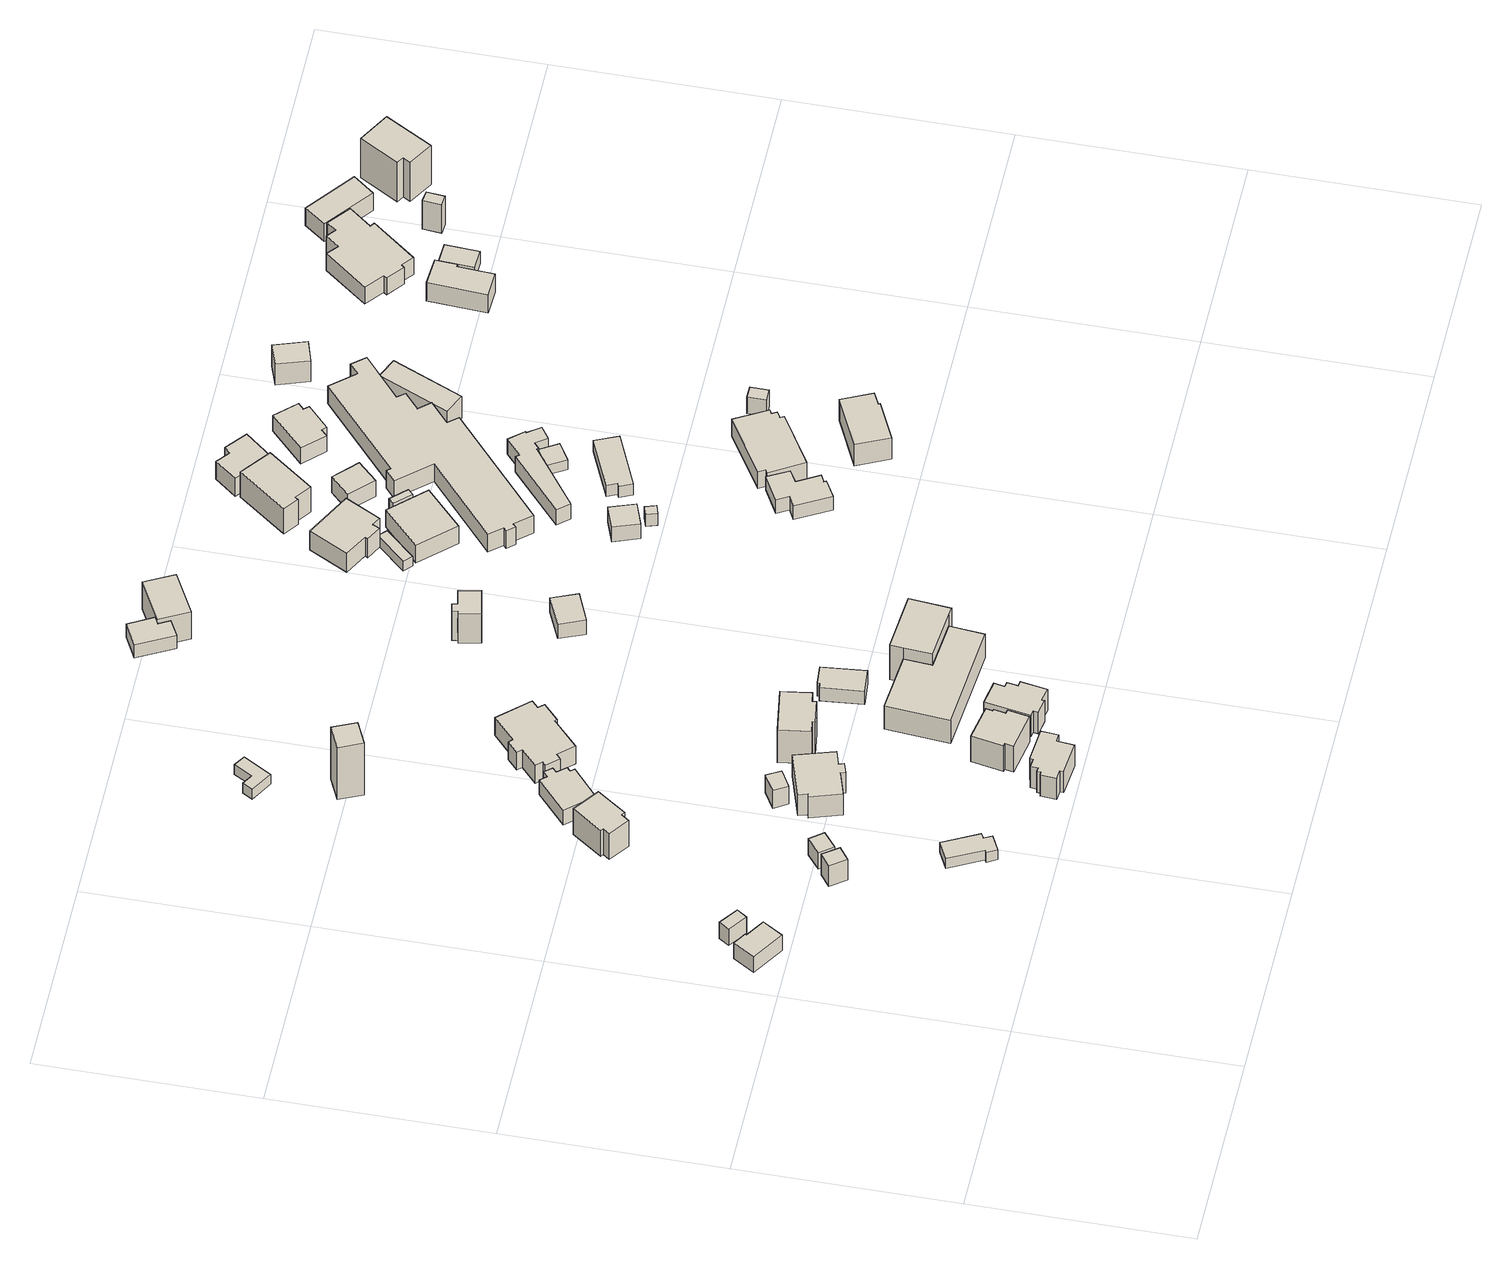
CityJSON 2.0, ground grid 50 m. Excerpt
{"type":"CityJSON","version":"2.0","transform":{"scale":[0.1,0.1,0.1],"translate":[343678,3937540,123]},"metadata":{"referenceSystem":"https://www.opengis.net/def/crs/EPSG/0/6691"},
"CityObjects":{
"building1":{"type":"Building","attributes":{"measuredHeight":11.7,"BuildingIDAttribute.prefecture":"14","BuildingIDAttribute.city":"14151","BuildingDetailAttribute.surveyYear":2015},"geometry":[{"type":"Solid","lod":"1","boundaries":[[[[0,1,2,3,4,5]],[[4,6,7,5]],[[3,8,6,4]],[[2,9,8,3]],[[1,10,9,2]],[[0,11,10,1]],[[5,7,11,0]],[[6,8,9,10,11,7]]]]}]},
"building2":{"type":"Building","attributes":{"measuredHeight":5.7,"BuildingIDAttribute.prefecture":"14","BuildingIDAttribute.city":"14151","BuildingDetailAttribute.surveyYear":2015},"geometry":[{"type":"Solid","lod":"1","boundaries":[[[[12,13,14,15]],[[14,16,17,15]],[[13,18,16,14]],[[12,19,18,13]],[[15,17,19,12]],[[16,18,19,17]]]]}]},
"building3":{"type":"Building","attributes":{"measuredHeight":8.3,"BuildingIDAttribute.prefecture":"14","BuildingIDAttribute.city":"14151","BuildingDetailAttribute.surveyYear":2015},"geometry":[{"type":"Solid","lod":"1","boundaries":[[[[20,21,22,23]],[[22,24,25,23]],[[21,26,24,22]],[[20,27,26,21]],[[23,25,27,20]],[[24,26,27,25]]]]}]},
"building4":{"type":"Building","attributes":{"usage":"411","storeysAboveGround":2,"BuildingIDAttribute.prefecture":"14","BuildingIDAttribute.city":"14151","BuildingDetailAttribute.totalFloorArea":58.92,"BuildingDetailAttribute.buildingFootprintArea":29.46,"BuildingDetailAttribute.buildingStructureType":"601","BuildingDetailAttribute.buildingStructureOrgType":"1","BuildingDetailAttribute.orgUsage":"10","BuildingDetailAttribute.surveyYear":2015,"BuildingLandSlideRiskAttribute.description":"1","BuildingLandSlideRiskAttribute.areaType":"1"},"geometry":[{"type":"Solid","lod":"1","boundaries":[[[[28,29,30,31,32,33,34,35]],[[34,36,37,35]],[[33,38,36,34]],[[32,39,38,33]],[[31,40,39,32]],[[30,41,40,31]],[[29,42,41,30]],[[28,43,42,29]],[[35,37,43,28]],[[36,38,39,40,41,42,43,37]]]]}]},
"building5":{"type":"Building","attributes":{"measuredHeight":5.3,"BuildingIDAttribute.prefecture":"14","BuildingIDAttribute.city":"14151","BuildingDetailAttribute.surveyYear":2015},"geometry":[{"type":"Solid","lod":"1","boundaries":[[[[44,45,46,47]],[[46,48,49,47]],[[45,50,48,46]],[[44,51,50,45]],[[47,49,51,44]],[[48,50,51,49]]]]}]},
"building6":{"type":"Building","attributes":{"BuildingIDAttribute.prefecture":"14","BuildingIDAttribute.city":"14151","BuildingDetailAttribute.surveyYear":2015,"BuildingLandSlideRiskAttribute.description":"1","BuildingLandSlideRiskAttribute.areaType":"1"},"geometry":[{"type":"Solid","lod":"1","boundaries":[[[[52,53,54,55,56,57]],[[56,58,59,57]],[[55,60,58,56]],[[54,61,60,55]],[[53,62,61,54]],[[52,63,62,53]],[[57,59,63,52]],[[58,60,61,62,63,59]]]]}]},
"building7":{"type":"Building","attributes":{"usage":"411","measuredHeight":9,"storeysAboveGround":1,"BuildingIDAttribute.prefecture":"14","BuildingIDAttribute.city":"14151","BuildingDetailAttribute.totalFloorArea":57.07,"BuildingDetailAttribute.buildingFootprintArea":57.07,"BuildingDetailAttribute.buildingStructureType":"601","BuildingDetailAttribute.buildingStructureOrgType":"1","BuildingDetailAttribute.orgUsage":"10","BuildingDetailAttribute.surveyYear":2015,"BuildingLandSlideRiskAttribute.description":"1","BuildingLandSlideRiskAttribute.areaType":"1"},"geometry":[{"type":"Solid","lod":"1","boundaries":[[[[64,65,66,67,68,69,70,71]],[[70,72,73,71]],[[69,74,72,70]],[[68,75,74,69]],[[67,76,75,68]],[[66,77,76,67]],[[65,78,77,66]],[[64,79,78,65]],[[71,73,79,64]],[[72,74,75,76,77,78,79,73]]]]}]},
"building8":{"type":"Building","attributes":{"measuredHeight":16.1,"BuildingIDAttribute.prefecture":"14","BuildingIDAttribute.city":"14151","BuildingDetailAttribute.surveyYear":2015,"BuildingLandSlideRiskAttribute.description":"1","BuildingLandSlideRiskAttribute.areaType":"1"},"geometry":[{"type":"Solid","lod":"1","boundaries":[[[[80,81,82,83]],[[82,84,85,83]],[[81,86,84,82]],[[80,87,86,81]],[[83,85,87,80]],[[84,86,87,85]]]]}]},
"building9":{"type":"Building","attributes":{"usage":"411","measuredHeight":8.5,"storeysAboveGround":2,"BuildingIDAttribute.prefecture":"14","BuildingIDAttribute.city":"14151","BuildingDetailAttribute.totalFloorArea":196.95,"BuildingDetailAttribute.buildingFootprintArea":98.48,"BuildingDetailAttribute.buildingStructureType":"601","BuildingDetailAttribute.buildingStructureOrgType":"1","BuildingDetailAttribute.orgUsage":"10","BuildingDetailAttribute.surveyYear":2015,"BuildingRiverFloodingRiskAttribute.description":"4","BuildingRiverFloodingRiskAttribute.rankOrg":"1","BuildingRiverFloodingRiskAttribute.depth":0.053,"BuildingRiverFloodingRiskAttribute.adminType":"2","BuildingRiverFloodingRiskAttribute.scale":"2","BuildingLandSlideRiskAttribute.description":"1","BuildingLandSlideRiskAttribute.areaType":"1"},"geometry":[{"type":"Solid","lod":"1","boundaries":[[[[88,89,90,91,92,93,94,95,96,97]],[[96,98,99,97]],[[95,100,98,96]],[[94,101,100,95]],[[93,102,101,94]],[[92,103,102,93]],[[91,104,103,92]],[[90,105,104,91]],[[89,106,105,90]],[[88,107,106,89]],[[97,99,107,88]],[[98,100,101,102,103,104,105,106,107,99]]]]}]},
"building10":{"type":"Building","attributes":{"usage":"411","measuredHeight":7.7,"storeysAboveGround":2,"BuildingIDAttribute.prefecture":"14","BuildingIDAttribute.city":"14151","BuildingDetailAttribute.totalFloorArea":111.58,"BuildingDetailAttribute.buildingFootprintArea":55.79,"BuildingDetailAttribute.buildingStructureType":"601","BuildingDetailAttribute.buildingStructureOrgType":"1","BuildingDetailAttribute.orgUsage":"10","BuildingDetailAttribute.surveyYear":2015,"BuildingLandSlideRiskAttribute.description":"1","BuildingLandSlideRiskAttribute.areaType":"1"},"geometry":[{"type":"Solid","lod":"1","boundaries":[[[[108,109,110,111,112,113,114,115,116,117,118,119,120,121]],[[120,122,123,121]],[[119,124,122,120]],[[118,125,124,119]],[[117,126,125,118]],[[116,127,126,117]],[[115,128,127,116]],[[114,129,128,115]],[[113,130,129,114]],[[112,131,130,113]],[[111,132,131,112]],[[110,133,132,111]],[[109,134,133,110]],[[108,135,134,109]],[[121,123,135,108]],[[122,124,125,126,127,128,129,130,131,132,133,134,135,123]]]]}]},
"building11":{"type":"Building","attributes":{"usage":"411","measuredHeight":5.7,"storeysAboveGround":2,"BuildingIDAttribute.prefecture":"14","BuildingIDAttribute.city":"14151","BuildingDetailAttribute.totalFloorArea":23.95,"BuildingDetailAttribute.buildingFootprintArea":11.97,"BuildingDetailAttribute.buildingStructureType":"601","BuildingDetailAttribute.buildingStructureOrgType":"1","BuildingDetailAttribute.orgUsage":"10","BuildingDetailAttribute.surveyYear":2015,"BuildingLandSlideRiskAttribute.description":"1","BuildingLandSlideRiskAttribute.areaType":"1"},"geometry":[{"type":"Solid","lod":"1","boundaries":[[[[136,137,138,139]],[[138,140,141,139]],[[137,142,140,138]],[[136,143,142,137]],[[139,141,143,136]],[[140,142,143,141]]]]}]},
"building12":{"type":"Building","attributes":{"usage":"411","measuredHeight":5.7,"storeysAboveGround":1,"BuildingIDAttribute.prefecture":"14","BuildingIDAttribute.city":"14151","BuildingDetailAttribute.totalFloorArea":66.45,"BuildingDetailAttribute.buildingFootprintArea":66.45,"BuildingDetailAttribute.buildingStructureType":"601","BuildingDetailAttribute.buildingStructureOrgType":"1","BuildingDetailAttribute.orgUsage":"10","BuildingDetailAttribute.surveyYear":2015,"BuildingLandSlideRiskAttribute.description":"1","BuildingLandSlideRiskAttribute.areaType":"1"},"geometry":[{"type":"Solid","lod":"1","boundaries":[[[[144,145,146,147,148,149,150,151,152,153]],[[152,154,155,153]],[[151,156,154,152]],[[150,157,156,151]],[[149,158,157,150]],[[148,159,158,149]],[[147,160,159,148]],[[146,161,160,147]],[[145,162,161,146]],[[144,163,162,145]],[[153,155,163,144]],[[154,156,157,158,159,160,161,162,163,155]]]]}]},
"building13":{"type":"Building","attributes":{"usage":"411","measuredHeight":10.1,"storeysAboveGround":3,"BuildingIDAttribute.prefecture":"14","BuildingIDAttribute.city":"14151","BuildingDetailAttribute.totalFloorArea":181.97,"BuildingDetailAttribute.buildingFootprintArea":60.66,"BuildingDetailAttribute.buildingStructureType":"601","BuildingDetailAttribute.buildingStructureOrgType":"1","BuildingDetailAttribute.orgUsage":"10","BuildingDetailAttribute.surveyYear":2015,"BuildingLandSlideRiskAttribute.description":"1","BuildingLandSlideRiskAttribute.areaType":"1"},"geometry":[{"type":"Solid","lod":"1","boundaries":[[[[164,165,166,167,168,169,170,171,172,173]],[[172,174,175,173]],[[171,176,174,172]],[[170,177,176,171]],[[169,178,177,170]],[[168,179,178,169]],[[167,180,179,168]],[[166,181,180,167]],[[165,182,181,166]],[[164,183,182,165]],[[173,175,183,164]],[[174,176,177,178,179,180,181,182,183,175]]]]}]},
"building14":{"type":"Building","attributes":{"usage":"411","measuredHeight":10.9,"storeysAboveGround":2,"BuildingIDAttribute.prefecture":"14","BuildingIDAttribute.city":"14151","BuildingDetailAttribute.totalFloorArea":115.84,"BuildingDetailAttribute.buildingFootprintArea":57.92,"BuildingDetailAttribute.buildingStructureType":"601","BuildingDetailAttribute.buildingStructureOrgType":"1","BuildingDetailAttribute.orgUsage":"10","BuildingDetailAttribute.surveyYear":2015},"geometry":[{"type":"Solid","lod":"1","boundaries":[[[[184,185,186,187,188,189,190,191]],[[190,192,193,191]],[[189,194,192,190]],[[188,195,194,189]],[[187,196,195,188]],[[186,197,196,187]],[[185,198,197,186]],[[184,199,198,185]],[[191,193,199,184]],[[192,194,195,196,197,198,199,193]]]]}]},
"building15":{"type":"Building","attributes":{"usage":"411","measuredHeight":7.5,"storeysAboveGround":1,"BuildingIDAttribute.prefecture":"14","BuildingIDAttribute.city":"14151","BuildingDetailAttribute.totalFloorArea":136.47,"BuildingDetailAttribute.buildingFootprintArea":136.47,"BuildingDetailAttribute.buildingStructureType":"601","BuildingDetailAttribute.buildingStructureOrgType":"1","BuildingDetailAttribute.orgUsage":"10","BuildingDetailAttribute.surveyYear":2015,"BuildingLandSlideRiskAttribute.description":"1","BuildingLandSlideRiskAttribute.areaType":"1"},"geometry":[{"type":"Solid","lod":"1","boundaries":[[[[200,201,202,203,204,205,206,207,208,209,210,211,212,213,214,215]],[[214,216,217,215]],[[213,218,216,214]],[[212,219,218,213]],[[211,220,219,212]],[[210,221,220,211]],[[209,222,221,210]],[[208,223,222,209]],[[207,224,223,208]],[[206,225,224,207]],[[205,226,225,206]],[[204,227,226,205]],[[203,228,227,204]],[[202,229,228,203]],[[201,230,229,202]],[[200,231,230,201]],[[215,217,231,200]],[[216,218,219,220,221,222,223,224,225,226,227,228,229,230,231,217]]]]}]},
"building16":{"type":"Building","attributes":{"usage":"411","measuredHeight":8.1,"storeysAboveGround":2,"BuildingIDAttribute.prefecture":"14","BuildingIDAttribute.city":"14151","BuildingDetailAttribute.totalFloorArea":116.82,"BuildingDetailAttribute.buildingFootprintArea":58.41,"BuildingDetailAttribute.buildingStructureType":"601","BuildingDetailAttribute.buildingStructureOrgType":"1","BuildingDetailAttribute.orgUsage":"10","BuildingDetailAttribute.surveyYear":2015,"BuildingLandSlideRiskAttribute.description":"1","BuildingLandSlideRiskAttribute.areaType":"1"},"geometry":[{"type":"Solid","lod":"1","boundaries":[[[[232,233,234,235,236,237,238,239,240,241,242,243]],[[242,244,245,243]],[[241,246,244,242]],[[240,247,246,241]],[[239,248,247,240]],[[238,249,248,239]],[[237,250,249,238]],[[236,251,250,237]],[[235,252,251,236]],[[234,253,252,235]],[[233,254,253,234]],[[232,255,254,233]],[[243,245,255,232]],[[244,246,247,248,249,250,251,252,253,254,255,245]]]]}]},
"building17":{"type":"Building","attributes":{"usage":"441","measuredHeight":8.8,"storeysAboveGround":3,"BuildingIDAttribute.prefecture":"14","BuildingIDAttribute.city":"14151","BuildingDetailAttribute.totalFloorArea":754.03,"BuildingDetailAttribute.buildingFootprintArea":251.34,"BuildingDetailAttribute.buildingStructureType":"610","BuildingDetailAttribute.buildingStructureOrgType":"2","BuildingDetailAttribute.orgUsage":"172","BuildingDetailAttribute.surveyYear":2015,"BuildingLandSlideRiskAttribute.description":"1","BuildingLandSlideRiskAttribute.areaType":"1"},"geometry":[{"type":"Solid","lod":"1","boundaries":[[[[256,257,258,259,260,261]],[[260,262,263,261]],[[259,264,262,260]],[[258,265,264,259]],[[257,266,265,258]],[[256,267,266,257]],[[261,263,267,256]],[[262,264,265,266,267,263]]]]}]},
"building18":{"type":"Building","attributes":{"usage":"441","measuredHeight":5.1,"storeysAboveGround":1,"BuildingIDAttribute.prefecture":"14","BuildingIDAttribute.city":"14151","BuildingDetailAttribute.totalFloorArea":50.69,"BuildingDetailAttribute.buildingFootprintArea":50.69,"BuildingDetailAttribute.buildingStructureType":"601","BuildingDetailAttribute.buildingStructureOrgType":"1","BuildingDetailAttribute.orgUsage":"172","BuildingDetailAttribute.surveyYear":2015},"geometry":[{"type":"Solid","lod":"1","boundaries":[[[[268,269,270,271,272,273]],[[272,274,275,273]],[[271,276,274,272]],[[270,277,276,271]],[[269,278,277,270]],[[268,279,278,269]],[[273,275,279,268]],[[274,276,277,278,279,275]]]]}]},
"building19":{"type":"Building","attributes":{"usage":"441","measuredHeight":11.5,"storeysAboveGround":3,"BuildingIDAttribute.prefecture":"14","BuildingIDAttribute.city":"14151","BuildingDetailAttribute.totalFloorArea":327.08,"BuildingDetailAttribute.buildingFootprintArea":109.03,"BuildingDetailAttribute.buildingStructureType":"610","BuildingDetailAttribute.buildingStructureOrgType":"2","BuildingDetailAttribute.orgUsage":"172","BuildingDetailAttribute.surveyYear":2015,"BuildingLandSlideRiskAttribute.description":"1","BuildingLandSlideRiskAttribute.areaType":"1"},"geometry":[{"type":"Solid","lod":"1","boundaries":[[[[280,281,282,283,284,285]],[[284,286,287,285]],[[283,288,286,284]],[[282,289,288,283]],[[281,290,289,282]],[[280,291,290,281]],[[285,287,291,280]],[[286,288,289,290,291,287]]]]}]},
"building20":{"type":"Building","attributes":{"usage":"451","measuredHeight":5.1,"storeysAboveGround":1,"BuildingIDAttribute.prefecture":"14","BuildingIDAttribute.city":"14151","BuildingDetailAttribute.totalFloorArea":42.09,"BuildingDetailAttribute.buildingFootprintArea":42.09,"BuildingDetailAttribute.buildingStructureType":"601","BuildingDetailAttribute.buildingStructureOrgType":"1","BuildingDetailAttribute.orgUsage":"200","BuildingDetailAttribute.surveyYear":2015,"BuildingLandSlideRiskAttribute.description":"1","BuildingLandSlideRiskAttribute.areaType":"1"},"geometry":[{"type":"Solid","lod":"1","boundaries":[[[[292,293,294,295,296,297]],[[296,298,299,297]],[[295,300,298,296]],[[294,301,300,295]],[[293,302,301,294]],[[292,303,302,293]],[[297,299,303,292]],[[298,300,301,302,303,299]]]]}]},
"building21":{"type":"Building","attributes":{"usage":"451","measuredHeight":11.7,"storeysAboveGround":1,"BuildingIDAttribute.prefecture":"14","BuildingIDAttribute.city":"14151","BuildingDetailAttribute.totalFloorArea":68.69,"BuildingDetailAttribute.buildingFootprintArea":68.69,"BuildingDetailAttribute.buildingStructureType":"601","BuildingDetailAttribute.buildingStructureOrgType":"1","BuildingDetailAttribute.orgUsage":"200","BuildingDetailAttribute.surveyYear":2015,"BuildingLandSlideRiskAttribute.description":"1","BuildingLandSlideRiskAttribute.areaType":"1"},"geometry":[{"type":"Solid","lod":"1","boundaries":[[[[304,305,306,307]],[[306,308,309,307]],[[305,310,308,306]],[[304,311,310,305]],[[307,309,311,304]],[[308,310,311,309]]]]}]},
"building22":{"type":"Building","attributes":{"usage":"421","measuredHeight":9.9,"storeysAboveGround":2,"BuildingIDAttribute.prefecture":"14","BuildingIDAttribute.city":"14151","BuildingDetailAttribute.totalFloorArea":84.9,"BuildingDetailAttribute.buildingFootprintArea":42.45,"BuildingDetailAttribute.buildingStructureType":"610","BuildingDetailAttribute.buildingStructureOrgType":"2","BuildingDetailAttribute.orgUsage":"120","BuildingDetailAttribute.surveyYear":2015},"geometry":[{"type":"Solid","lod":"1","boundaries":[[[[312,313,314,315,316,317,318,319]],[[318,320,321,319]],[[317,322,320,318]],[[316,323,322,317]],[[315,324,323,316]],[[314,325,324,315]],[[313,326,325,314]],[[312,327,326,313]],[[319,321,327,312]],[[320,322,323,324,325,326,327,321]]]]}]},
"building23":{"type":"Building","attributes":{"measuredHeight":5,"BuildingIDAttribute.prefecture":"14","BuildingIDAttribute.city":"14151","BuildingDetailAttribute.surveyYear":2015},"geometry":[{"type":"Solid","lod":"1","boundaries":[[[[328,329,330,331]],[[330,332,333,331]],[[329,334,332,330]],[[328,335,334,329]],[[331,333,335,328]],[[332,334,335,333]]]]}]},
"building24":{"type":"Building","attributes":{"BuildingIDAttribute.prefecture":"14","BuildingIDAttribute.city":"14151","BuildingDetailAttribute.surveyYear":2015},"geometry":[{"type":"Solid","lod":"1","boundaries":[[[[336,337,338,339]],[[338,340,341,339]],[[337,342,340,338]],[[336,343,342,337]],[[339,341,343,336]],[[340,342,343,341]]]]}]},
"building25":{"type":"Building","attributes":{"usage":"411","measuredHeight":7.6,"storeysAboveGround":2,"BuildingIDAttribute.prefecture":"14","BuildingIDAttribute.city":"14151","BuildingDetailAttribute.totalFloorArea":172.36,"BuildingDetailAttribute.buildingFootprintArea":86.18,"BuildingDetailAttribute.buildingStructureType":"601","BuildingDetailAttribute.buildingStructureOrgType":"1","BuildingDetailAttribute.orgUsage":"10","BuildingDetailAttribute.surveyYear":2015},"geometry":[{"type":"Solid","lod":"1","boundaries":[[[[344,345,346,347,348,349,350,351]],[[350,352,353,351]],[[349,354,352,350]],[[348,355,354,349]],[[347,356,355,348]],[[346,357,356,347]],[[345,358,357,346]],[[344,359,358,345]],[[351,353,359,344]],[[352,354,355,356,357,358,359,353]]]]}]},
"building26":{"type":"Building","attributes":{"usage":"441","measuredHeight":5,"storeysAboveGround":1,"BuildingIDAttribute.prefecture":"14","BuildingIDAttribute.city":"14151","BuildingDetailAttribute.totalFloorArea":28.47,"BuildingDetailAttribute.buildingFootprintArea":28.47,"BuildingDetailAttribute.buildingStructureType":"610","BuildingDetailAttribute.buildingStructureOrgType":"2","BuildingDetailAttribute.orgUsage":"171","BuildingDetailAttribute.surveyYear":2015},"geometry":[{"type":"Solid","lod":"1","boundaries":[[[[360,361,362,363]],[[362,364,365,363]],[[361,366,364,362]],[[360,367,366,361]],[[363,365,367,360]],[[364,366,367,365]]]]}]},
"building27":{"type":"Building","attributes":{"usage":"411","measuredHeight":6.9,"storeysAboveGround":1,"BuildingIDAttribute.prefecture":"14","BuildingIDAttribute.city":"14151","BuildingDetailAttribute.totalFloorArea":101.28,"BuildingDetailAttribute.buildingFootprintArea":101.28,"BuildingDetailAttribute.buildingStructureType":"601","BuildingDetailAttribute.buildingStructureOrgType":"1","BuildingDetailAttribute.orgUsage":"10","BuildingDetailAttribute.surveyYear":2015},"geometry":[{"type":"Solid","lod":"1","boundaries":[[[[368,369,370,371]],[[370,372,373,371]],[[369,374,372,370]],[[368,375,374,369]],[[371,373,375,368]],[[372,374,375,373]]]]}]},
"building28":{"type":"Building","attributes":{"measuredHeight":4.1,"BuildingIDAttribute.prefecture":"14","BuildingIDAttribute.city":"14151","BuildingDetailAttribute.surveyYear":2015},"geometry":[{"type":"Solid","lod":"1","boundaries":[[[[376,377,378,379]],[[378,380,381,379]],[[377,382,380,378]],[[376,383,382,377]],[[379,381,383,376]],[[380,382,383,381]]]]}]},
"building29":{"type":"Building","attributes":{"BuildingIDAttribute.prefecture":"14","BuildingIDAttribute.city":"14151","BuildingDetailAttribute.surveyYear":2015},"geometry":[{"type":"Solid","lod":"1","boundaries":[[[[384,385,386,387]],[[386,388,389,387]],[[385,390,388,386]],[[384,391,390,385]],[[387,389,391,384]],[[388,390,391,389]]]]}]},
"building30":{"type":"Building","attributes":{"usage":"411","measuredHeight":8.6,"storeysAboveGround":2,"BuildingIDAttribute.prefecture":"14","BuildingIDAttribute.city":"14151","BuildingDetailAttribute.totalFloorArea":156.99,"BuildingDetailAttribute.buildingFootprintArea":78.5,"BuildingDetailAttribute.buildingStructureType":"601","BuildingDetailAttribute.buildingStructureOrgType":"1","BuildingDetailAttribute.orgUsage":"10","BuildingDetailAttribute.surveyYear":2015},"geometry":[{"type":"Solid","lod":"1","boundaries":[[[[392,393,394,395,396,397]],[[396,398,399,397]],[[395,400,398,396]],[[394,401,400,395]],[[393,402,401,394]],[[392,403,402,393]],[[397,399,403,392]],[[398,400,401,402,403,399]]]]}]},
"building31":{"type":"Building","attributes":{"usage":"411","measuredHeight":5.3,"storeysAboveGround":2,"BuildingIDAttribute.prefecture":"14","BuildingIDAttribute.city":"14151","BuildingDetailAttribute.totalFloorArea":141.79,"BuildingDetailAttribute.buildingFootprintArea":70.9,"BuildingDetailAttribute.buildingStructureType":"601","BuildingDetailAttribute.buildingStructureOrgType":"1","BuildingDetailAttribute.orgUsage":"10","BuildingDetailAttribute.surveyYear":2015,"BuildingLandSlideRiskAttribute.description":"1","BuildingLandSlideRiskAttribute.areaType":"1"},"geometry":[{"type":"Solid","lod":"1","boundaries":[[[[404,405,406,407,408,409,410,411,412,413]],[[412,414,415,413]],[[411,416,414,412]],[[410,417,416,411]],[[409,418,417,410]],[[408,419,418,409]],[[407,420,419,408]],[[406,421,420,407]],[[405,422,421,406]],[[404,423,422,405]],[[413,415,423,404]],[[414,416,417,418,419,420,421,422,423,415]]]]}]},
"building32":{"type":"Building","attributes":{"measuredHeight":5.2,"BuildingIDAttribute.prefecture":"14","BuildingIDAttribute.city":"14151","BuildingDetailAttribute.surveyYear":2015},"geometry":[{"type":"Solid","lod":"1","boundaries":[[[[424,425,426,427]],[[426,428,429,427]],[[425,430,428,426]],[[424,431,430,425]],[[427,429,431,424]],[[428,430,431,429]]]]}]},
"building33":{"type":"Building","attributes":{"measuredHeight":5.5,"BuildingIDAttribute.prefecture":"14","BuildingIDAttribute.city":"14151","BuildingDetailAttribute.surveyYear":2015},"geometry":[{"type":"Solid","lod":"1","boundaries":[[[[432,433,434,435,436,437,438,439,440,441,442,443]],[[442,444,445,443]],[[441,446,444,442]],[[440,447,446,441]],[[439,448,447,440]],[[438,449,448,439]],[[437,450,449,438]],[[436,451,450,437]],[[435,452,451,436]],[[434,453,452,435]],[[433,454,453,434]],[[432,455,454,433]],[[443,445,455,432]],[[444,446,447,448,449,450,451,452,453,454,455,445]]]]}]},
"building34":{"type":"Building","attributes":{"usage":"401","measuredHeight":4,"storeysAboveGround":1,"BuildingIDAttribute.prefecture":"14","BuildingIDAttribute.city":"14151","BuildingDetailAttribute.totalFloorArea":61.47,"BuildingDetailAttribute.buildingFootprintArea":61.47,"BuildingDetailAttribute.buildingStructureType":"610","BuildingDetailAttribute.buildingStructureOrgType":"2","BuildingDetailAttribute.orgUsage":"61","BuildingDetailAttribute.surveyYear":2015},"geometry":[{"type":"Solid","lod":"1","boundaries":[[[[456,457,458,459,460,461]],[[460,462,463,461]],[[459,464,462,460]],[[458,465,464,459]],[[457,466,465,458]],[[456,467,466,457]],[[461,463,467,456]],[[462,464,465,466,467,463]]]]}]},
"building35":{"type":"Building","attributes":{"BuildingIDAttribute.prefecture":"14","BuildingIDAttribute.city":"14151","BuildingDetailAttribute.surveyYear":2015},"geometry":[{"type":"Solid","lod":"1","boundaries":[[[[468,469,470,471]],[[470,472,473,471]],[[469,474,472,470]],[[468,475,474,469]],[[471,473,475,468]],[[472,474,475,473]]]]}]},
"building36":{"type":"Building","attributes":{"usage":"411","measuredHeight":6.3,"storeysAboveGround":1,"BuildingIDAttribute.prefecture":"14","BuildingIDAttribute.city":"14151","BuildingDetailAttribute.totalFloorArea":59.78,"BuildingDetailAttribute.buildingFootprintArea":59.78,"BuildingDetailAttribute.buildingStructureType":"601","BuildingDetailAttribute.buildingStructureOrgType":"1","BuildingDetailAttribute.orgUsage":"10","BuildingDetailAttribute.surveyYear":2015},"geometry":[{"type":"Solid","lod":"1","boundaries":[[[[476,477,478,479,480,481]],[[480,482,483,481]],[[479,484,482,480]],[[478,485,484,479]],[[477,486,485,478]],[[476,487,486,477]],[[481,483,487,476]],[[482,484,485,486,487,483]]]]}]},
"building37":{"type":"Building","attributes":{"usage":"441","measuredHeight":6.1,"storeysAboveGround":1,"BuildingIDAttribute.prefecture":"14","BuildingIDAttribute.city":"14151","BuildingDetailAttribute.totalFloorArea":769.28,"BuildingDetailAttribute.buildingFootprintArea":769.28,"BuildingDetailAttribute.buildingStructureType":"610","BuildingDetailAttribute.buildingStructureOrgType":"2","BuildingDetailAttribute.orgUsage":"171","BuildingDetailAttribute.surveyYear":2015,"BuildingLandSlideRiskAttribute.description":"1","BuildingLandSlideRiskAttribute.areaType":"1"},"geometry":[{"type":"Solid","lod":"1","boundaries":[[[[488,489,490,491,492,493,494,495,496,497,498,499,500,501,502,503,504,505,506,507]],[[506,508,509,507]],[[505,510,508,506]],[[504,511,510,505]],[[503,512,511,504]],[[502,513,512,503]],[[501,514,513,502]],[[500,515,514,501]],[[499,516,515,500]],[[498,517,516,499]],[[497,518,517,498]],[[496,519,518,497]],[[495,520,519,496]],[[494,521,520,495]],[[493,522,521,494]],[[492,523,522,493]],[[491,524,523,492]],[[490,525,524,491]],[[489,526,525,490]],[[488,527,526,489]],[[507,509,527,488]],[[508,510,511,512,513,514,515,516,517,518,519,520,521,522,523,524,525,526,527,509]]]]}]},
"building38":{"type":"Building","attributes":{"usage":"411","measuredHeight":7.1,"storeysAboveGround":1,"BuildingIDAttribute.prefecture":"14","BuildingIDAttribute.city":"14151","BuildingDetailAttribute.totalFloorArea":137.79,"BuildingDetailAttribute.buildingFootprintArea":137.79,"BuildingDetailAttribute.buildingStructureType":"601","BuildingDetailAttribute.buildingStructureOrgType":"1","BuildingDetailAttribute.orgUsage":"10","BuildingDetailAttribute.surveyYear":2015,"BuildingLandSlideRiskAttribute.description":"1","BuildingLandSlideRiskAttribute.areaType":"1"},"geometry":[{"type":"Solid","lod":"1","boundaries":[[[[528,529,530,531,532,533,534,535,536,537]],[[536,538,539,537]],[[535,540,538,536]],[[534,541,540,535]],[[533,542,541,534]],[[532,543,542,533]],[[531,544,543,532]],[[530,545,544,531]],[[529,546,545,530]],[[528,547,546,529]],[[537,539,547,528]],[[538,540,541,542,543,544,545,546,547,539]]]]}]},
"building39":{"type":"Building","attributes":{"usage":"411","measuredHeight":7.5,"storeysAboveGround":2,"BuildingIDAttribute.prefecture":"14","BuildingIDAttribute.city":"14151","BuildingDetailAttribute.totalFloorArea":147.27,"BuildingDetailAttribute.buildingFootprintArea":73.64,"BuildingDetailAttribute.buildingStructureType":"601","BuildingDetailAttribute.buildingStructureOrgType":"1","BuildingDetailAttribute.orgUsage":"10","BuildingDetailAttribute.surveyYear":2015},"geometry":[{"type":"Solid","lod":"1","boundaries":[[[[548,549,550,551,552,553]],[[552,554,555,553]],[[551,556,554,552]],[[550,557,556,551]],[[549,558,557,550]],[[548,559,558,549]],[[553,555,559,548]],[[554,556,557,558,559,555]]]]}]},
"building40":{"type":"Building","attributes":{"usage":"411","measuredHeight":6,"storeysAboveGround":1,"BuildingIDAttribute.prefecture":"14","BuildingIDAttribute.city":"14151","BuildingDetailAttribute.totalFloorArea":64.31,"BuildingDetailAttribute.buildingFootprintArea":64.31,"BuildingDetailAttribute.buildingStructureType":"601","BuildingDetailAttribute.buildingStructureOrgType":"1","BuildingDetailAttribute.orgUsage":"10","BuildingDetailAttribute.surveyYear":2015},"geometry":[{"type":"Solid","lod":"1","boundaries":[[[[560,561,562,563,564,565,566,567]],[[566,568,569,567]],[[565,570,568,566]],[[564,571,570,565]],[[563,572,571,564]],[[562,573,572,563]],[[561,574,573,562]],[[560,575,574,561]],[[567,569,575,560]],[[568,570,571,572,573,574,575,569]]]]}]},
"building41":{"type":"Building","attributes":{"measuredHeight":7.3,"BuildingIDAttribute.prefecture":"14","BuildingIDAttribute.city":"14151","BuildingDetailAttribute.surveyYear":2015,"BuildingLandSlideRiskAttribute.description":"1","BuildingLandSlideRiskAttribute.areaType":"1"},"geometry":[{"type":"Solid","lod":"1","boundaries":[[[[576,577,578,579]],[[578,580,581,579]],[[577,582,580,578]],[[576,583,582,577]],[[579,581,583,576]],[[580,582,583,581]]]]}]},
"building42":{"type":"Building","attributes":{"measuredHeight":5.8,"BuildingIDAttribute.prefecture":"14","BuildingIDAttribute.city":"14151","BuildingDetailAttribute.surveyYear":2015,"BuildingLandSlideRiskAttribute.description":"1","BuildingLandSlideRiskAttribute.areaType":"1"},"geometry":[{"type":"Solid","lod":"1","boundaries":[[[[584,585,586,587]],[[586,588,589,587]],[[585,590,588,586]],[[584,591,590,585]],[[587,589,591,584]],[[588,590,591,589]]]]}]},
"building43":{"type":"Building","attributes":{"usage":"411","measuredHeight":8,"storeysAboveGround":1,"BuildingIDAttribute.prefecture":"14","BuildingIDAttribute.city":"14151","BuildingDetailAttribute.totalFloorArea":34.25,"BuildingDetailAttribute.buildingFootprintArea":34.25,"BuildingDetailAttribute.buildingStructureType":"601","BuildingDetailAttribute.buildingStructureOrgType":"1","BuildingDetailAttribute.orgUsage":"10","BuildingDetailAttribute.surveyYear":2015},"geometry":[{"type":"Solid","lod":"1","boundaries":[[[[592,593,594,595]],[[594,596,597,595]],[[593,598,596,594]],[[592,599,598,593]],[[595,597,599,592]],[[596,598,599,597]]]]}]},
"building44":{"type":"Building","attributes":{"measuredHeight":6.8,"BuildingIDAttribute.prefecture":"14","BuildingIDAttribute.city":"14151","BuildingDetailAttribute.surveyYear":2015,"BuildingLandSlideRiskAttribute.description":"1","BuildingLandSlideRiskAttribute.areaType":"1"},"geometry":[{"type":"Solid","lod":"1","boundaries":[[[[600,601,602,603,604,605]],[[604,606,607,605]],[[603,608,606,604]],[[602,609,608,603]],[[601,610,609,602]],[[600,611,610,601]],[[605,607,611,600]],[[606,608,609,610,611,607]]]]}]},
"building45":{"type":"Building","attributes":{"measuredHeight":8.5,"BuildingIDAttribute.prefecture":"14","BuildingIDAttribute.city":"14151","BuildingDetailAttribute.surveyYear":2015,"BuildingLandSlideRiskAttribute.description":"1","BuildingLandSlideRiskAttribute.areaType":"1"},"geometry":[{"type":"Solid","lod":"1","boundaries":[[[[612,613,614,615]],[[614,616,617,615]],[[613,618,616,614]],[[612,619,618,613]],[[615,617,619,612]],[[616,618,619,617]]]]}]},
"building46":{"type":"Building","attributes":{"usage":"411","measuredHeight":7.7,"storeysAboveGround":1,"BuildingIDAttribute.prefecture":"14","BuildingIDAttribute.city":"14151","BuildingDetailAttribute.totalFloorArea":179.38,"BuildingDetailAttribute.buildingFootprintArea":179.38,"BuildingDetailAttribute.buildingStructureType":"601","BuildingDetailAttribute.buildingStructureOrgType":"1","BuildingDetailAttribute.orgUsage":"10","BuildingDetailAttribute.surveyYear":2015},"geometry":[{"type":"Solid","lod":"1","boundaries":[[[[620,621,622,623,624,625,626,627,628,629,630,631,632,633]],[[632,634,635,633]],[[631,636,634,632]],[[630,637,636,631]],[[629,638,637,630]],[[628,639,638,629]],[[627,640,639,628]],[[626,641,640,627]],[[625,642,641,626]],[[624,643,642,625]],[[623,644,643,624]],[[622,645,644,623]],[[621,646,645,622]],[[620,647,646,621]],[[633,635,647,620]],[[634,636,637,638,639,640,641,642,643,644,645,646,647,635]]]]}]},
"building47":{"type":"Building","attributes":{"measuredHeight":10.5,"BuildingIDAttribute.prefecture":"14","BuildingIDAttribute.city":"14151","BuildingDetailAttribute.surveyYear":2015,"BuildingLandSlideRiskAttribute.description":"1","BuildingLandSlideRiskAttribute.areaType":"1"},"geometry":[{"type":"Solid","lod":"1","boundaries":[[[[648,649,650,651]],[[650,652,653,651]],[[649,654,652,650]],[[648,655,654,649]],[[651,653,655,648]],[[652,654,655,653]]]]}]},
"building48":{"type":"Building","attributes":{"usage":"411","measuredHeight":7.8,"storeysAboveGround":1,"BuildingIDAttribute.prefecture":"14","BuildingIDAttribute.city":"14151","BuildingDetailAttribute.totalFloorArea":66.04,"BuildingDetailAttribute.buildingFootprintArea":66.04,"BuildingDetailAttribute.buildingStructureType":"601","BuildingDetailAttribute.buildingStructureOrgType":"1","BuildingDetailAttribute.orgUsage":"10","BuildingDetailAttribute.surveyYear":2015},"geometry":[{"type":"Solid","lod":"1","boundaries":[[[[656,657,658,659]],[[658,660,661,659]],[[657,662,660,658]],[[656,663,662,657]],[[659,661,663,656]],[[660,662,663,661]]]]}]},
"building49":{"type":"Building","attributes":{"usage":"451","measuredHeight":15.1,"storeysAboveGround":1,"BuildingIDAttribute.prefecture":"14","BuildingIDAttribute.city":"14151","BuildingDetailAttribute.totalFloorArea":66.12,"BuildingDetailAttribute.buildingFootprintArea":66.12,"BuildingDetailAttribute.buildingStructureType":"601","BuildingDetailAttribute.buildingStructureOrgType":"1","BuildingDetailAttribute.orgUsage":"200","BuildingDetailAttribute.surveyYear":2015,"BuildingLandSlideRiskAttribute.description":"1","BuildingLandSlideRiskAttribute.areaType":"1"},"geometry":[{"type":"Solid","lod":"1","boundaries":[[[[664,665,666,667,668,669]],[[668,670,671,669]],[[667,672,670,668]],[[666,673,672,667]],[[665,674,673,666]],[[664,675,674,665]],[[669,671,675,664]],[[670,672,673,674,675,671]]]]}]}
},
"vertices":[
[61,579,66],[104,552,66],[75,506,66],[2,552,66],[33,601,66],[63,582,66],[33,601,115],[63,582,115],[2,552,115],[75,506,115],[104,552,115],[61,579,115],
[72,620,60],[88,643,60],[130,613,60],[114,590,60],[130,613,111],[114,590,111],[88,643,111],[72,620,111],
[317,415,46],[291,450,46],[321,472,46],[346,437,46],[321,472,111],[346,437,111],[291,450,111],[317,415,111],
[365,214,75],[408,236,75],[450,155,75],[439,149,75],[448,131,75],[411,112,75],[399,134,75],[405,138,75],[399,134,105],[405,138,105],[411,112,105],[448,131,105],[439,149,105],[450,155,105],[408,236,105],[365,214,105],
[320,478,63],[356,507,63],[380,477,63],[344,448,63],[380,477,113],[344,448,113],[356,507,113],[320,478,113],
[98,1606,320],[48,1636,320],[62,1659,320],[86,1645,320],[110,1687,320],[136,1671,320],[110,1687,350],[136,1671,350],[86,1645,350],[62,1659,350],[48,1636,350],[98,1606,350],
[260,932,68],[310,1001,68],[368,959,68],[321,893,68],[313,898,68],[300,880,68],[255,913,68],[266,928,68],[255,913,148],[266,928,148],[300,880,148],[313,898,148],[321,893,148],[368,959,148],[310,1001,148],[260,932,148],
[231,1505,216],[255,1452,216],[200,1427,216],[176,1480,216],[200,1427,377],[176,1480,377],[255,1452,377],[231,1505,377],
[593,494,68],[559,484,68],[563,472,68],[539,464,68],[535,475,68],[477,457,68],[454,527,68],[463,529,68],[456,550,68],[565,584,68],[456,550,133],[565,584,133],[463,529,133],[454,527,133],[477,457,133],[535,475,133],[539,464,133],[563,472,133],[559,484,133],[593,494,133],
[652,93,70],[733,86,70],[730,46,70],[712,47,70],[708,8,70],[630,15,70],[630,24,70],[607,26,70],[610,62,70],[618,62,70],[619,71,70],[628,70,70],[630,87,70],[651,85,70],[630,87,136],[651,85,136],[628,70,136],[619,71,136],[618,62,136],[610,62,136],[607,26,136],[630,24,136],[630,15,136],[708,8,136],[712,47,136],[730,46,136],[733,86,136],[652,93,136],
[495,577,56],[477,608,56],[518,632,56],[536,600,56],[518,632,111],[536,600,111],[477,608,111],[495,577,111],
[423,1061,82],[440,1041,82],[432,1033,82],[439,1024,82],[371,965,82],[319,1024,82],[394,1091,82],[406,1077,82],[418,1088,82],[433,1070,82],[418,1088,128],[433,1070,128],[406,1077,128],[394,1091,128],[319,1024,128],[371,965,128],[439,1024,128],[432,1033,128],[440,1041,128],[423,1061,128],
[765,163,70],[756,114,70],[666,130,70],[670,150,70],[663,151,70],[677,224,70],[760,209,70],[757,193,70],[761,192,70],[756,165,70],[761,192,150],[756,165,150],[757,193,150],[760,209,150],[677,224,150],[663,151,150],[670,150,150],[666,130,150],[756,114,150],[765,163,150],
[730,573,51],[705,569,51],[707,560,51],[649,552,51],[648,558,51],[621,554,51],[611,625,51],[720,642,51],[611,625,152],[720,642,152],[621,554,152],[648,558,152],[649,552,152],[707,560,152],[705,569,152],[730,573,152],
[587,1134,82],[598,1121,82],[561,1087,82],[557,1091,82],[495,1034,82],[464,1068,82],[453,1058,82],[429,1085,82],[437,1092,82],[424,1106,82],[462,1141,82],[453,1151,82],[479,1175,82],[487,1167,82],[541,1216,82],[603,1149,82],[541,1216,137],[603,1149,137],[487,1167,137],[479,1175,137],[453,1151,137],[462,1141,137],[424,1106,137],[437,1092,137],[429,1085,137],[453,1058,137],[464,1068,137],[495,1034,137],[557,1091,137],[561,1087,137],[598,1121,137],[587,1134,137],
[842,185,70],[854,183,70],[850,158,70],[862,156,70],[852,95,70],[820,101,70],[819,95,70],[783,101,70],[785,112,70],[772,114,70],[790,219,70],[847,209,70],[790,219,136],[847,209,136],[772,114,136],[785,112,136],[783,101,136],[819,95,136],[820,101,136],[852,95,136],[862,156,136],[850,158,136],[854,183,136],[842,185,136],
[866,344,70],[982,333,70],[974,253,70],[719,276,70],[732,421,70],[871,408,70],[732,421,142],[871,408,142],[719,276,142],[974,253,142],[982,333,142],[866,344,142],
[799,578,66],[845,582,66],[855,481,66],[796,475,66],[787,571,66],[799,572,66],[787,571,107],[799,572,107],[796,475,107],[855,481,107],[845,582,107],[799,578,107],
[871,408,68],[874,438,68],[1011,426,68],[1002,331,68],[982,333,68],[866,344,68],[982,333,176],[866,344,176],[1002,331,176],[1011,426,176],[874,438,176],[871,408,176],
[490,1996,273],[521,1940,273],[504,1931,273],[518,1906,273],[479,1885,273],[435,1967,273],[479,1885,313],[435,1967,313],[518,1906,313],[504,1931,313],[521,1940,313],[490,1996,313],
[605,1985,239],[640,1919,239],[542,1867,239],[507,1933,239],[542,1867,323],[507,1933,323],[640,1919,323],[605,1985,323],
[755,1288,124],[745,1336,124],[752,1338,124],[750,1351,124],[771,1355,124],[774,1343,124],[810,1350,124],[820,1301,124],[810,1350,214],[820,1301,214],[774,1343,214],[771,1355,214],[750,1351,214],[752,1338,214],[745,1336,214],[755,1288,214],
[821,1077,126],[797,1134,126],[868,1165,126],[892,1107,126],[868,1165,170],[892,1107,170],[797,1134,170],[821,1077,170],
[967,1554,143],[985,1537,143],[923,1470,143],[905,1487,143],[923,1470,173],[905,1487,173],[985,1537,173],[967,1554,173],
[928,1573,147],[875,1601,147],[922,1690,147],[1029,1634,147],[987,1554,147],[967,1564,147],[959,1548,147],[924,1566,147],[959,1548,205],[924,1566,205],[967,1564,205],[987,1554,205],[1029,1634,205],[922,1690,205],[875,1601,205],[928,1573,205],
[1095,1078,120],[1149,1098,120],[1170,1040,120],[1116,1021,120],[1170,1040,166],[1116,1021,166],[1149,1098,166],[1095,1078,166],
[1097,1471,139],[1009,1389,139],[937,1466,139],[1024,1548,139],[937,1466,193],[1024,1548,193],[1009,1389,193],[1097,1471,193],
[1176,1025,118],[1185,1000,118],[1162,993,118],[1154,1018,118],[1162,993,154],[1154,1018,154],[1185,1000,154],[1176,1025,154],
[1076,1552,141],[1110,1517,141],[1098,1505,141],[1064,1540,141],[1098,1505,171],[1064,1540,171],[1110,1517,171],[1076,1552,171],
[981,1727,154],[949,1751,154],[1034,1862,154],[1100,1811,154],[1021,1708,154],[986,1734,154],[1021,1708,232],[986,1734,232],[1100,1811,232],[1034,1862,232],[949,1751,232],[981,1727,232],
[1368,741,46],[1397,691,46],[1380,682,46],[1383,677,46],[1342,654,46],[1299,731,46],[1324,744,46],[1309,770,46],[1370,804,46],[1396,757,46],[1370,804,88],[1396,757,88],[1309,770,88],[1324,744,88],[1299,731,88],[1342,654,88],[1383,677,88],[1380,682,88],[1397,691,88],[1368,741,88],
[1104,1586,141],[1053,1635,141],[1096,1679,141],[1147,1630,141],[1096,1679,190],[1147,1630,190],[1053,1635,190],[1104,1586,190],
[1237,1314,134],[1244,1306,134],[1283,1340,134],[1312,1307,134],[1309,1305,134],[1330,1276,134],[1301,1256,134],[1283,1282,134],[1269,1270,134],[1267,1274,134],[1129,1173,134],[1106,1200,134],[1129,1173,181],[1106,1200,181],[1267,1274,181],[1269,1270,181],[1283,1282,181],[1301,1256,181],[1330,1276,181],[1309,1305,181],[1312,1307,181],[1283,1340,181],[1244,1306,181],[1237,1314,181],
[1217,1090,133],[1207,1113,133],[1327,1165,133],[1350,1113,133],[1222,1058,133],[1209,1087,133],[1222,1058,168],[1209,1087,168],[1350,1113,168],[1327,1165,168],[1207,1113,168],[1217,1090,168],
[1262,1207,138],[1237,1247,138],[1279,1273,138],[1304,1232,138],[1279,1273,168],[1304,1232,168],[1237,1247,168],[1262,1207,168],
[1078,1923,149],[1108,1899,149],[1120,1913,149],[1167,1875,149],[1114,1811,149],[1038,1874,149],[1114,1811,204],[1038,1874,204],[1167,1875,204],[1120,1913,204],[1108,1899,204],[1078,1923,204],
[1046,1279,129],[1039,1273,129],[1024,1290,129],[1031,1297,129],[1006,1326,129],[1180,1476,129],[1116,1549,129],[1142,1571,129],[1149,1563,129],[1353,1739,129],[1400,1685,129],[1423,1705,129],[1449,1675,129],[1351,1592,129],[1365,1575,129],[1327,1542,129],[1350,1516,129],[1301,1474,129],[1320,1451,129],[1078,1242,129],[1320,1451,184],[1078,1242,184],[1301,1474,184],[1350,1516,184],[1327,1542,184],[1365,1575,184],[1351,1592,184],[1449,1675,184],[1423,1705,184],[1400,1685,184],[1353,1739,184],[1149,1563,184],[1142,1571,184],[1116,1549,184],[1180,1476,184],[1006,1326,184],[1031,1297,184],[1024,1290,184],[1039,1273,184],[1046,1279,184],
[1543,828,41],[1550,816,41],[1536,808,41],[1541,799,41],[1421,727,41],[1376,802,41],[1384,807,41],[1375,822,41],[1511,906,41],[1553,833,41],[1511,906,93],[1553,833,93],[1375,822,93],[1384,807,93],[1376,802,93],[1421,727,93],[1541,799,93],[1536,808,93],[1550,816,93],[1543,828,93],
[1617,614,24],[1619,610,24],[1528,567,24],[1494,640,24],[1614,696,24],[1646,628,24],[1614,696,90],[1646,628,90],[1494,640,90],[1528,567,90],[1619,610,90],[1617,614,90],
[1294,1790,133],[1280,1777,133],[1290,1766,133],[1239,1718,133],[1229,1727,133],[1215,1713,133],[1170,1760,133],[1250,1836,133],[1170,1760,182],[1250,1836,182],[1215,1713,182],[1229,1727,182],[1239,1718,182],[1290,1766,182],[1280,1777,182],[1294,1790,182],
[1461,1620,104],[1390,1460,104],[1342,1481,104],[1413,1641,104],[1342,1481,173],[1413,1641,173],[1390,1460,173],[1461,1620,173],
[1642,852,4],[1613,852,4],[1613,894,4],[1642,894,4],[1613,894,55],[1642,894,55],[1613,852,55],[1642,852,55],
[1415,1788,120],[1391,1860,120],[1443,1878,120],[1468,1805,120],[1443,1878,185],[1468,1805,185],[1391,1860,185],[1415,1788,185],
[1810,1556,49],[1805,1472,49],[1744,1475,49],[1752,1609,49],[1819,1605,49],[1816,1555,49],[1819,1605,106],[1816,1555,106],[1752,1609,106],[1744,1475,106],[1805,1472,106],[1810,1556,106],
[1870,1595,63],[1866,1517,63],[1819,1519,63],[1823,1597,63],[1819,1519,101],[1823,1597,101],[1866,1517,101],[1870,1595,101],
[1878,1746,74],[1798,1646,74],[1773,1666,74],[1767,1660,74],[1730,1690,74],[1735,1697,74],[1695,1730,74],[1773,1828,74],[1798,1807,74],[1822,1838,74],[1842,1822,74],[1859,1844,74],[1909,1804,74],[1868,1753,74],[1909,1804,126],[1868,1753,126],[1859,1844,126],[1842,1822,126],[1822,1838,126],[1798,1807,126],[1773,1828,126],[1695,1730,126],[1735,1697,126],[1730,1690,126],[1767,1660,126],[1773,1666,126],[1798,1646,126],[1878,1746,126],
[1960,1652,68],[1956,1610,68],[1930,1612,68],[1934,1655,68],[1930,1612,156],[1934,1655,156],[1956,1610,156],[1960,1652,156],
[1893,1897,70],[2001,1814,70],[1963,1766,70],[1856,1849,70],[1963,1766,124],[1856,1849,124],[2001,1814,124],[1893,1897,124],
[2138,1773,51],[2076,1665,51],[2020,1698,51],[2030,1715,51],[2014,1725,51],[2066,1814,51],[2014,1725,173],[2066,1814,173],[2030,1715,173],[2020,1698,173],[2076,1665,173],[2138,1773,173]
]}
